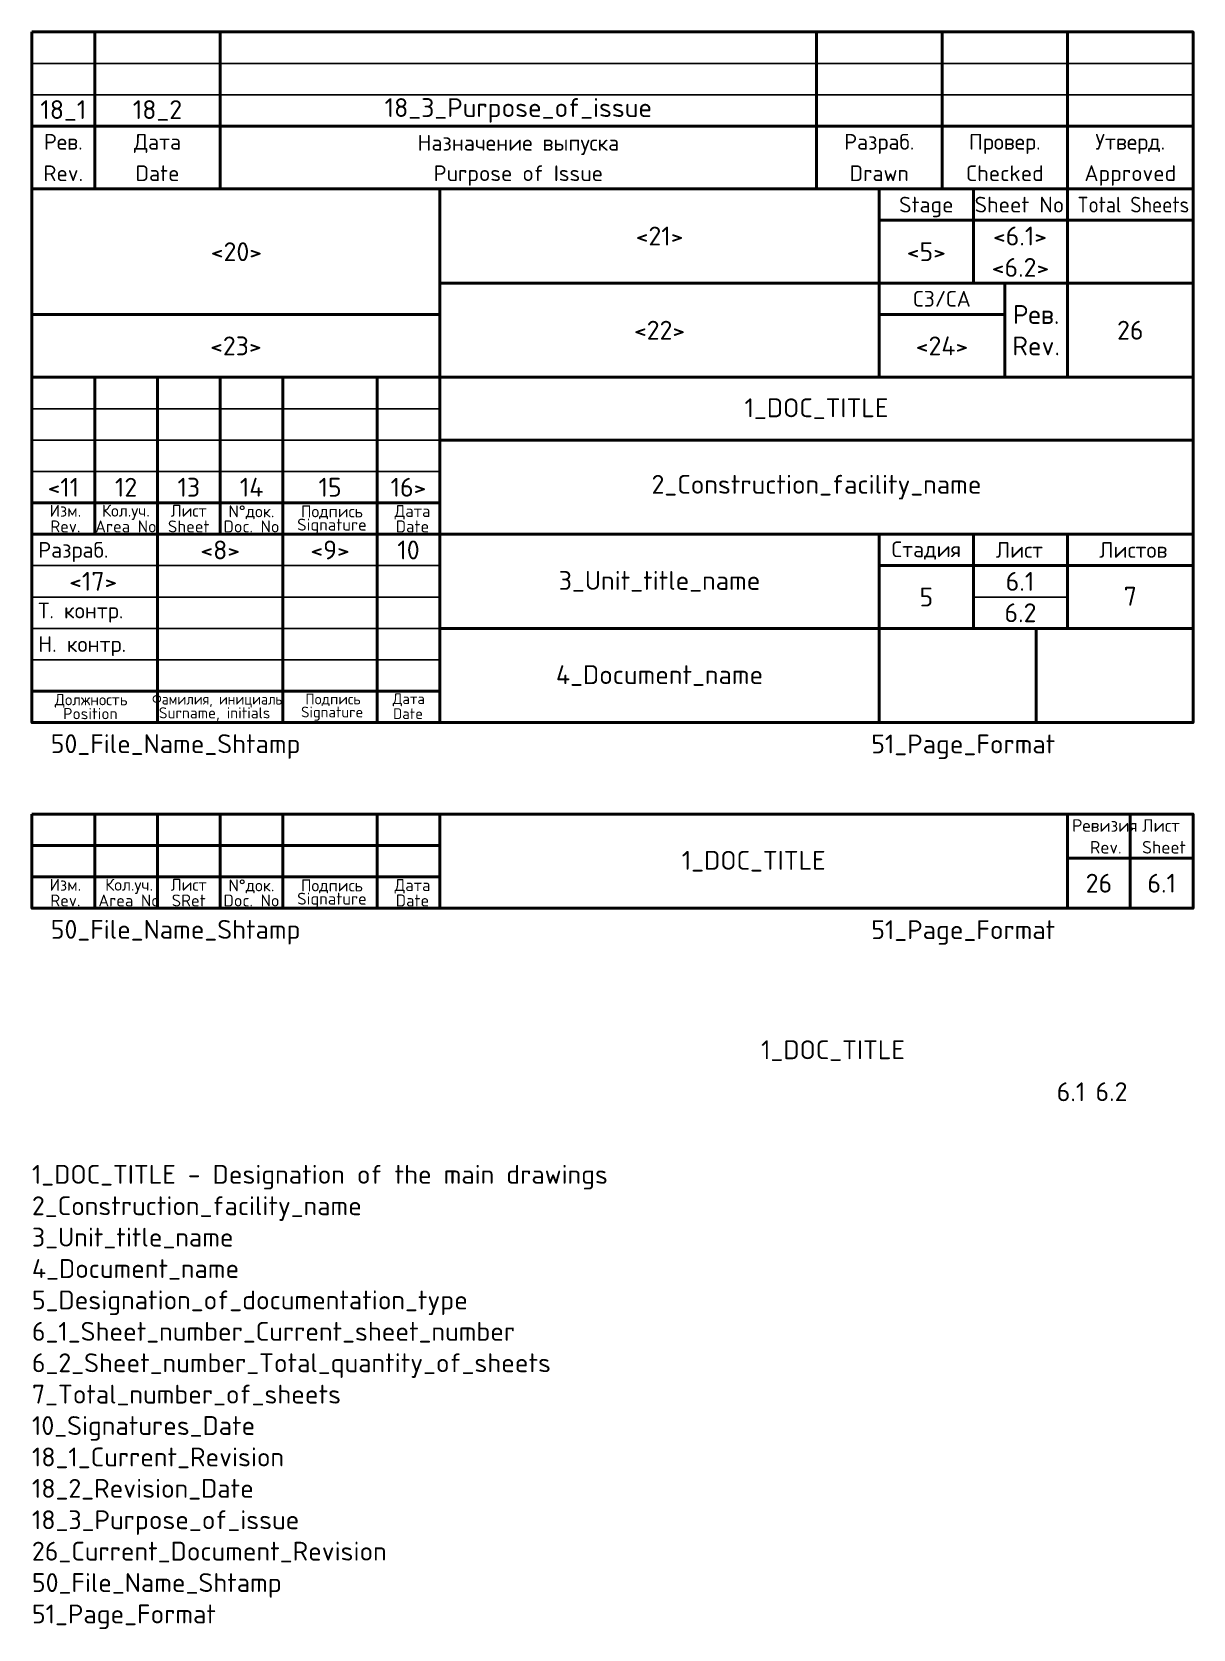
# Paper-space layout 'SKUD.DW-0005' of a CAD drawing. Header units: millimetres. Extents: x 0 to 185, y -59 to 195.
import ezdxf
from ezdxf.enums import TextEntityAlignment as Align

# ---------------------------------------------------------------- set-up
doc = ezdxf.new("R2010")
doc.units = ezdxf.units.MM
for name, color, linetype, lineweight in [('0-Жирная', 7, 'Continuous', 50), ('0-Тонкая', 7, 'Continuous', 25), ('основная надпись$0$0-Жирная', 7, 'Continuous', 50), ('основная надпись$0$0-Тонкая', 7, 'Continuous', 25)]:
    doc.layers.add(name, color=color, linetype=linetype, lineweight=lineweight)
doc.layers.add('основная надпись$0$FORMAT', color=7, linetype='Continuous')
doc.styles.add('2.5 Размер', font='isocpeur.ttf', dxfattribs={"height": 2.5})
doc.styles.add('3 Текст', font='isocpeur.ttf', dxfattribs={"height": 3})
doc.styles.add('ARIAL', font='isocpeur.ttf', dxfattribs={"width": 0.9})
doc.styles.add('основная надпись$0$2.5 Размер', font='isocpeur.ttf', dxfattribs={"height": 2.5})
doc.styles.add('основная надпись$0$3 Текст', font='isocpeur.ttf', dxfattribs={"height": 3})
doc.styles.add('основная надпись$0$ARIAL', font='isocpeur.ttf', dxfattribs={"width": 0.9})

# ---------------------------------------------------------------- blocks, each defined once
blk = doc.blocks.new('основная надпись$0$nipi_com3')
at = {"layer": 'основная надпись$0$0-Жирная'}
blk.add_lwpolyline([(-185, 5), (-120, 5)], dxfattribs=at)
at = {"layer": 'основная надпись$0$0-Тонкая', "style": 'основная надпись$0$2.5 Размер'}
for s, height, p in [('Должность', 1.8, (-175.55, 3.66)), ('Signature', 1.7, (-137.17, 1.69)), ('Подпись', 1.7, (-137.03, 3.76)), ('Дата', 1.7, (-124.95, 3.8)), ('Position', 1.8, (-175.68, 1.44)), ('Surname, initials', 1.75, (-155.9, 1.56)), ('Date', 1.7, (-125.08, 1.43))]:
    blk.add_text(s, height=height, dxfattribs=at).set_placement(p, align=Align.MIDDLE_CENTER)
at = {"layer": 'основная надпись$0$0-Тонкая', "style": 'основная надпись$0$2.5 Размер', "width": 0.9}
blk.add_text('Фамилия, инициалы', height=1.75, dxfattribs=at).set_placement((-155.28, 3.75), align=Align.MIDDLE_CENTER)
blk = doc.blocks.new('основная надпись$0$nipi_izm_head_aghk')
at = {"layer": 'основная надпись$0$0-Жирная'}
for points in [[(0, 5), (65, 5)], [(10, 5), (10, 0)], [(20, 5), (20, 0)], [(30, 5), (30, 0)], [(40, 5), (40, 0)], [(55, 5), (55, 0)]]:
    blk.add_lwpolyline(points, dxfattribs=at)
at = {"layer": 'основная надпись$0$0-Тонкая', "style": 'основная надпись$0$2.5 Размер'}
for s, p in [('Изм.', (5.33, 3.75)), ('Кол.уч.', (14.97, 3.5)), ('Лист', (24.98, 3.75)), ('N%%Dдок.', (34.98, 3.5)), ('Подпись', (47.8, 3.5)), ('Дата', (60.63, 3.5)), ('Rev.', (5.33, 1.25)), ('Area No', (14.97, 1.25)), ('Sheet', (24.98, 1.25)), ('Doc. No', (34.98, 1.25)), ('Signature', (47.8, 1.25)), ('Date', (60.63, 1.25))]:
    blk.add_text(s, height=1.9, dxfattribs=at).set_placement(p, align=Align.MIDDLE)
blk = doc.blocks.new('основная надпись$0$rev2_aghk')
at = {"layer": 'основная надпись$0$0-Жирная'}
for p, q in [((-120, 30), (-120, 0)), ((-30, 15), (-30, 0))]:
    blk.add_line(p, q, dxfattribs=at)
for points in [[(-185, 0), (-185, 30), (0, 30), (0, 0)], [(-50, 30), (-50, 0)], [(-35, 30), (-35, 15)], [(-20, 30), (-20, 0)], [(-50, 25), (0, 25)], [(-120, 15), (0, 15)], [(-184.84, 10), (-120, 10)], [(-50, 10), (-30, 10)]]:
    blk.add_lwpolyline(points, dxfattribs=at)
at = {"layer": 'основная надпись$0$0-Тонкая', "style": 'основная надпись$0$2.5 Размер'}
for s, p in [('Stage', (-42.5, 27.5)), ('Sheet No', (-27.67, 27.5)), ('СЗ/СА', (-40, 12.5))]:
    blk.add_text(s, height=2.5, dxfattribs=at).set_placement(p, align=Align.MIDDLE_CENTER)
at = {"layer": 'основная надпись$0$0-Тонкая', "style": 'основная надпись$0$2.5 Размер', "width": 0.9}
blk.add_text('Total Sheets', height=2.5, dxfattribs=at).set_placement((-9.52, 27.5), align=Align.MIDDLE_CENTER)
at = {"layer": 'основная надпись$0$0-Тонкая', "insert": (-25, 7.5), "char_height": 3, "width": 8.6653, "attachment_point": 5, "style": 'основная надпись$0$3 Текст'}
blk.add_mtext('Рев.\\PRev.', dxfattribs=at)
at = {"layer": 'основная надпись$0$0-Тонкая', "style": 'основная надпись$0$3 Текст', "flags": 8}
for tag, p in [('STR1_E', (-85, 27.22)), ('STR2_E', (-85, 22.44)), ('ST_1', (-42.2, 19.8)), ('SH_1', (-29.42, 19.68)), ('SHS_1', (-14.3, 19.76)), ('STR3_E', (-85, 17.67)), ('NSH1_E', (-85, 12.22)), ('NSH2_E', (-85, 7.55)), ('REVISION', (-10, 7.5)), ('STR_ZONE', (-40, 5)), ('NSH3_E', (-85, 2.78))]:
    blk.add_attdef(tag, text='', height=3, dxfattribs=at).set_placement(p, align=Align.MIDDLE_CENTER)
blk = doc.blocks.new('nipi_izm_head_aghk')
at = {"layer": '0-Жирная'}
blk.add_lwpolyline([(0, 5), (65, 5)], dxfattribs=at)
at = {"layer": '0-Жирная', "color": 7}
for points in [[(10, 5), (10, 0)], [(20, 5), (20, 0)], [(30, 5), (30, 0)], [(40, 5), (40, 0)], [(55, 5), (55, 0)]]:
    blk.add_lwpolyline(points, dxfattribs=at)
at = {"layer": '0-Тонкая', "color": 7, "style": '2.5 Размер'}
for s, p in [('Изм.', (5.33, 3.75)), ('Кол.уч.', (15.48, 3.5)), ('Лист', (24.98, 3.75)), ('N%%Dдок.', (34.98, 3.5)), ('Подпись', (47.8, 3.5)), ('Дата', (60.63, 3.5)), ('Rev.', (5.33, 1.25)), ('Area No', (15.48, 1.25)), ('SRet', (24.98, 1.25)), ('Doc. No', (34.98, 1.25)), ('Signature', (47.8, 1.25)), ('Date', (60.63, 1.25))]:
    blk.add_text(s, height=1.9, dxfattribs=at).set_placement(p, align=Align.MIDDLE)

psp = doc.layouts.new('SKUD.DW-0005')

# ---------------------------------------------------------------- linework, layer by layer
at = {"layer": '0-Жирная', "color": 7, "transparency": 16777216}
psp.add_lwpolyline([(0, 70.43), (0, 55.43), (185, 55.43), (185, 70.43)], close=True, dxfattribs=at)
for points in [[(10, 70.43), (10, 60.43)], [(20, 70.43), (20, 60.43)], [(30, 70.43), (30, 60.43)], [(40, 70.43), (40, 60.43)], [(55, 70.43), (55, 60.43)], [(65, 70.43), (65, 55.43)], [(165, 70.43), (165, 55.43)], [(175, 70.43), (175, 55.43)], [(0, 65.43), (65, 65.43)], [(165, 63.43), (175, 63.43)], [(175, 63.43), (185, 63.43)]]:
    psp.add_lwpolyline(points, dxfattribs=at)
at = {"layer": '0-Тонкая', "color": 7, "transparency": 16777216}
psp.add_line((0, 70.43), (65, 70.43), dxfattribs=at)
at = {"layer": 'основная надпись$0$0-Жирная'}
psp.add_line((160, 85), (160, 100), dxfattribs=at)
for points in [[(0, 195), (185, 195), (185, 170), (0, 170)], [(0, 140), (0, 85), (185, 85), (185, 140)]]:
    psp.add_lwpolyline(points, close=True, dxfattribs=at)
for points in [[(10, 195), (10, 170)], [(30, 195), (30, 170)], [(125, 195), (125, 170)], [(145, 195), (145, 170)], [(165, 195), (165, 170)], [(0, 180), (185, 180)], [(10, 140), (10, 120)], [(20, 140), (20, 120)], [(30, 140), (30, 120)], [(40, 140), (40, 120)], [(55, 140), (55, 120)], [(65, 140), (65, 85)], [(65, 130), (185, 130)], [(0, 115), (65, 115)], [(20, 115), (20, 85)], [(40, 115), (40, 85)], [(55, 115), (55, 85)], [(65, 115), (185, 115)], [(135, 115), (135, 100)], [(150, 115), (150, 100)], [(165, 115), (165, 100)], [(135, 110), (185, 110)], [(65, 100), (185, 100)], [(135, 100), (135, 85)]]:
    psp.add_lwpolyline(points, dxfattribs=at)
at = {"layer": 'основная надпись$0$0-Тонкая'}
for p, q in [((0, 190), (185, 190)), ((0, 185), (185, 185)), ((0, 135), (65, 135)), ((0, 130), (65, 130)), ((0, 130), (65, 130)), ((0, 125), (65, 125)), ((0, 110), (65, 110)), ((0, 105), (65, 105)), ((150, 105), (165, 105)), ((0, 100), (65, 100)), ((0, 95), (65, 95))]:
    psp.add_line(p, q, dxfattribs=at)

# ---------------------------------------------------------------- block references
for name, p in [('основная надпись$0$nipi_izm_head_aghk', (0, 115)), ('основная надпись$0$nipi_com3', (185, 85))]:
    psp.add_blockref(name, p)
at = {"color": 7, "transparency": 16777216}
psp.add_blockref('nipi_izm_head_aghk', (0, 55.43), dxfattribs=at)
at = {"layer": 'основная надпись$0$0-Тонкая'}
psp.add_blockref('основная надпись$0$rev2_aghk', (185, 140), dxfattribs=at)

# ---------------------------------------------------------------- texts
at = {"linetype": 'Continuous', "char_height": 3, "attachment_point": 5}
for s, insert, width, style in [('{\\W1;18_3_Purpose_of_issue}', (77.5, 182.5), 95, 'основная надпись$0$ARIAL'), ('{\\W1;1_DOC_TITLE}', (125, 135), 120, 'ARIAL'), ('{\\W1;\\C256;2_Construction_facility_name}', (125, 122.5), 120, 'основная надпись$0$ARIAL'), ('{\\W1;1_DOC_TITLE}', (115, 62.93), 100, 'ARIAL'), ('{\\W1;1_DOC_TITLE}', (127.63, 32.76), 100, 'ARIAL')]:
    psp.add_mtext(s, dxfattribs=dict(at, insert=insert, width=width, style=style))
at = {"layer": '0-Тонкая', "color": 7, "transparency": 16777216, "style": '2.5 Размер'}
for s, p in [('Ревизия', (165.72, 67.02)), ('Лист', (176.88, 67.02)), ('Rev.', (168.57, 63.55)), ('Sheet', (176.88, 63.55))]:
    psp.add_text(s, height=2, dxfattribs=at).set_placement(p, align=Align.BOTTOM_LEFT)
at = {"layer": 'основная надпись$0$0-Тонкая', "style": 'основная надпись$0$2.5 Размер'}
for s, p in [('Рев.', (5, 177.5)), ('Дата', (20, 177.5)), ('Назначение выпуска', (77.5, 177.34)), ('Разраб.', (135, 177.5)), ('Провер.', (155, 177.5)), ('Утверд.', (175, 177.5)), ('Rev.', (5, 172.5)), ('Date', (20, 172.5)), ('Purpose of Issue', (77.5, 172.5)), ('Drawn', (135, 172.5)), ('Checked', (155, 172.5)), ('Approved', (175, 172.5)), ('Стадия', (142.5, 112.6)), ('Лист', (157.33, 112.5)), ('Листов', (175.48, 112.5))]:
    psp.add_text(s, height=2.5, dxfattribs=at).set_placement(p, align=Align.MIDDLE_CENTER)
for s, p in [('Разраб.', (1, 111.26)), ('Н. контр.', (1, 96.26))]:
    psp.add_text(s, height=2.5, dxfattribs=at).set_placement(p)
at = {"layer": 'основная надпись$0$0-Тонкая', "insert": (1, 102.52), "char_height": 2.5, "attachment_point": 4, "style": 'основная надпись$0$2.5 Размер'}
psp.add_mtext_dynamic_manual_height_columns('Т. контр.', width=20, gutter_width=15, heights=[0], dxfattribs=at)
at = {"layer": 'основная надпись$0$FORMAT', "linetype": 'Continuous', "char_height": 3, "style": '3 Текст'}
for s, insert, width, attachment_point in [('18_1', (5, 182.49), 10, 5), ('18_2', (20, 182.49), 20, 5), ('<21>', (100, 162.5), 70, 5), ('<6.1>', (157.42, 162.5), 14.8339, 5), ('<20>', (32.58, 160), 64.8441, 5), ('<5>', (142.5, 160), 15, 5), ('\\pxt4;<6.2>', (157.5, 157.5), 15, 5), ('<22>', (100, 147.5), 70, 5), ('26', (175, 147.5), 20, 5), ('<23>', (32.5, 145), 65, 5), ('<24>', (145, 145), 20, 5), ('<11', (5, 122.49), 10, 5), ('12', (15, 122.49), 10, 5), ('13', (25, 122.49), 10, 5), ('14', (35, 122.49), 10, 5), ('15', (47.5, 122.49), 15, 5), ('16>', (60, 122.49), 10, 5), ('<8>', (30, 112.5), 20, 5), ('<9>', (47.5, 112.5), 15, 5), ('10', (60, 112.5), 10, 5), ('<17>', (9.76, 107.51), 20, 5), ('3_Unit_title_name', (100, 107.5), 70, 5), ('6.1', (157.42, 107.5), 14.8339, 5), ('5', (142.5, 105), 15, 5), ('7', (175, 105.13), 20, 5), ('6.2', (157.5, 102.5), 15, 5), ('4_Document_name', (100, 92.5), 70, 5), ('50_File_Name_Shtamp', (22.9, 81.19), 45.8089, 5), ('51_Page_Format', (148.38, 81.15), 70, 5), ('26', (170, 59.43), 10, 5), ('6.1', (180, 59.43), 10, 5), ('50_File_Name_Shtamp', (22.9, 51.62), 45.8089, 5), ('51_Page_Format', (148.38, 51.57), 70, 5), ('6.1', (165.55, 26.21), 14.8339, 5), ('6.2', (172, 26.23), 15, 5), ('\\pxql;1_DOC_TITLE - Designation of the main drawings\\P2_Construction_facility_name \\P3_Unit_title_name\\P4_Document_name\\P5_Designation_of_documentation_type\\P6_1_Sheet_number_Current_sheet_number\\P6_2_Sheet_number_Total_quantity_of_sheets\\P7_Total_number_of_sheets\\P10_Signatures_Date\\P18_1_Current_Revision\\P18_2_Revision_Date\\P18_3_Purpose_of_issue\\P26_Current_Document_Revision\\P50_File_Name_Shtamp\\P51_Page_Format', (0, 14.56), 185, 1)]:
    psp.add_mtext(s, dxfattribs=dict(at, insert=insert, width=width, attachment_point=attachment_point))

doc.saveas('drawing.dxf')
